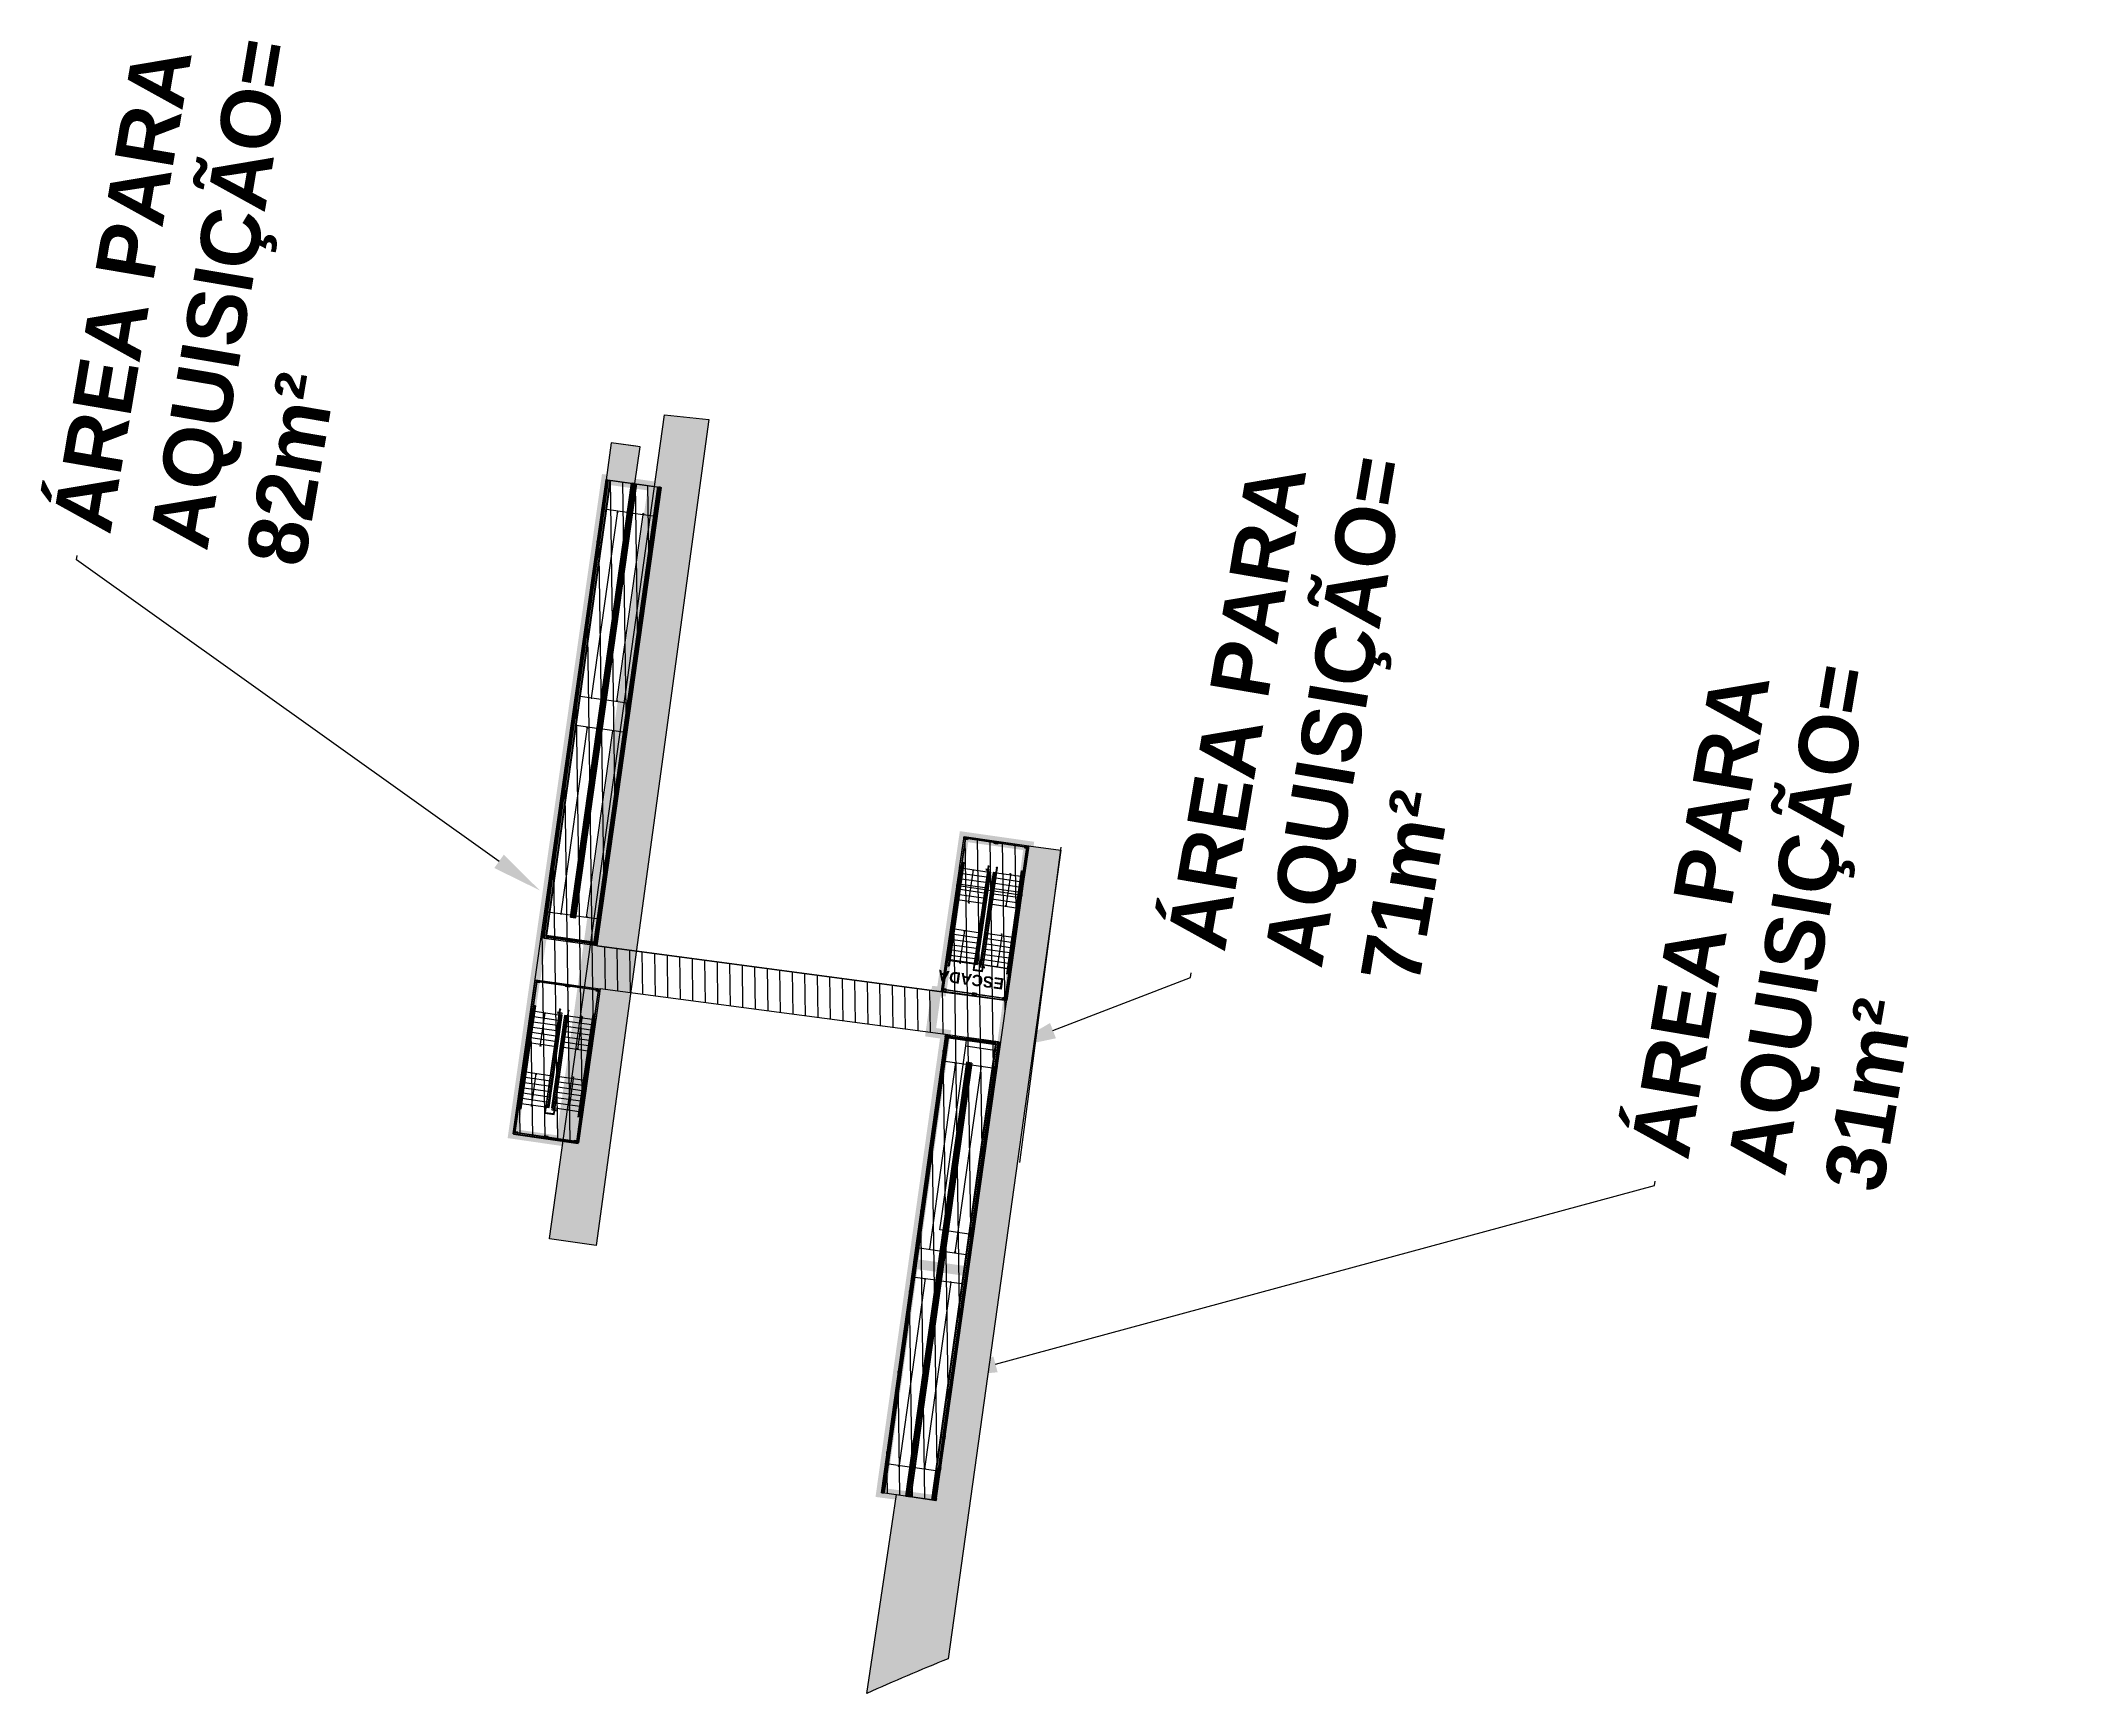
# Model space of a CAD drawing. Header units: metres. Extents: x 292198 to 326394, y 7397335 to 7462838.
# Drawn here: x 296205.5 to 296309.1, y 7457700.1 to 7457784.3 of the extents above; entities that cross this region are included whole.
import ezdxf
from ezdxf import colors
from ezdxf.entities.mleader import LeaderData, LeaderLine
from ezdxf.math import Vec2, Vec3

# ---------------------------------------------------------------- set-up
doc = ezdxf.new("R2010")
doc.units = ezdxf.units.M
doc.layers.get('0').update_dxf_attribs({"color": 5})
for name, color, linetype in [('_CALÇADA A CONSTRUIR', 9, 'Continuous'), ('_PASSARELA A CONSTRUIR', 230, 'Continuous'), ('_TEXTOS PASSARELAS', 2, 'Continuous'), ('_ÁREAA DE AQUISIÇÃO', 2, 'Continuous'), ('ARQ-ALV-BXA', 7, 'Continuous'), ('ARQ-AUX', 1, 'Continuous'), ('ARQ-AUX-02', 7, 'Continuous'), ('ARQ-TXT-QDA', 2, 'Continuous')]:
    doc.layers.add(name, color=color, linetype=linetype)
doc.styles.add('ARIAL', font='arial.ttf')
doc.styles.add('Cota', font='romans.shx')
doc.styles.get("Standard").update_dxf_attribs({"font": 'simplex.shx'})

# ---------------------------------------------------------------- blocks, each defined once
blk = doc.blocks.new('A$C0FA2317C')
at = {"layer": 'ARQ-AUX'}
h = blk.add_hatch(color=230, dxfattribs=at)
edge = h.paths.add_edge_path()
edge.add_arc((11.11, 2.02), 0.0136, 180, 540, ccw=False)
h = blk.add_hatch(color=230, dxfattribs=at)
edge = h.paths.add_edge_path()
edge.add_arc((22.21, 2.02), 0.0136, 180, 540, ccw=False)
h = blk.add_hatch(color=230, dxfattribs=at)
edge = h.paths.add_edge_path()
edge.add_arc((1.51, 0.71), 0.0136, 180, 540, ccw=False)
at = {"layer": 'ARQ-ALV-BXA', "color": 230, "ltscale": 5}
for p, q in [((1.6, 2.7), (0.01, 2.7)), ((3.2, 2.7), (1.61, 2.7)), ((22.2, 2.7), (3.21, 2.7)), ((23.56, 2.7), (22.21, 2.7)), ((23.56, 0), (23.56, 2.7)), ((23.56, 0), (23.56, 2.7)), ((1.6, 1.35), (0.01, 1.35)), ((3.2, 1.35), (1.61, 1.35)), ((22.2, 1.35), (3.21, 1.35)), ((21.87, 1.35), (3.23, 1.35)), ((23.56, 0), (0, 0))]:
    blk.add_line(p, q, dxfattribs=at)
at = {"layer": 'ARQ-ALV-BXA', "color": 230, "ltscale": 10}
for p, q in [((1.51, 1.53), (1.51, 2.6)), ((11.11, 1.53), (11.11, 2.6)), ((12.61, 1.53), (12.61, 2.6)), ((22.21, 1.53), (22.21, 2.6)), ((1.51, 0.18), (1.51, 1.25)), ((11.11, 0.18), (11.11, 1.25)), ((12.61, 0.18), (12.61, 1.25)), ((22.21, 0.18), (22.21, 1.25))]:
    blk.add_line(p, q, dxfattribs=at)
for points in [[(0, 2.6), (0, 1.53)], [(0, 1.25), (0, 0.18)], [(0, 0.03), (0, 0)]]:
    blk.add_lwpolyline(points, dxfattribs=at)
at = {"layer": 'ARQ-AUX', "color": 230}
for points in [[(0.1, 2.8), (0.1, 2.83), (0, 2.83), (0, 2.8)], [(0.01, 2.73), (0.1, 2.73), (0.1, 2.76)], [(1.61, 2.83), (1.5, 2.83), (1.5, 2.8)], [(1.5, 2.76), (1.5, 2.73), (1.6, 2.73)], [(1.7, 2.8), (1.7, 2.83), (1.61, 2.83)], [(1.61, 2.73), (1.7, 2.73), (1.7, 2.76)], [(3.21, 2.83), (3.1, 2.83), (3.1, 2.8)], [(3.1, 2.76), (3.1, 2.73), (3.2, 2.73)], [(3.3, 2.8), (3.3, 2.83), (3.21, 2.83)], [(3.21, 2.73), (3.3, 2.73), (3.3, 2.76)], [(22.21, 2.83), (22.11, 2.83), (22.11, 2.8)], [(22.11, 2.76), (22.11, 2.73), (22.2, 2.73)], [(22.31, 2.8), (22.31, 2.83), (22.21, 2.83)], [(22.21, 2.73), (22.31, 2.73), (22.31, 2.76)], [(23.53, 2.73), (23.53, 2.83), (23.43, 2.83), (23.43, 2.8)], [(23.43, 2.76), (23.43, 2.73), (23.53, 2.73)], [(23.46, 2.5), (23.43, 2.5), (23.43, 2.7), (23.53, 2.7), (23.53, 2.5), (23.5, 2.5)], [(0.1, 1.45), (0.1, 1.48), (0.01, 1.48)], [(0.01, 1.38), (0.1, 1.38), (0.1, 1.41)], [(1.6, 1.48), (1.5, 1.48), (1.5, 1.45)], [(1.5, 1.41), (1.5, 1.38), (1.6, 1.38)], [(1.57, 2.04), (1.51, 2.02)], [(11.11, 2.02), (1.51, 2.02)], [(1.57, 1.99), (1.51, 2.02)], [(1.7, 1.45), (1.7, 1.48), (1.61, 1.48)], [(1.61, 1.38), (1.7, 1.38), (1.7, 1.41)], [(3.2, 1.48), (3.1, 1.48), (3.1, 1.45)], [(3.1, 1.41), (3.1, 1.38), (3.2, 1.38)], [(3.3, 1.45), (3.3, 1.48), (3.21, 1.48)], [(3.21, 1.38), (3.3, 1.38), (3.3, 1.41)], [(12.67, 2.04), (12.6, 2.02)], [(12.67, 1.99), (12.6, 2.02)], [(22.21, 2.02), (12.61, 2.02)], [(22.2, 1.48), (22.11, 1.48), (22.11, 1.45)], [(22.11, 1.41), (22.11, 1.38), (22.2, 1.38)], [(23.43, 1.33), (23.43, 1.43), (23.46, 1.43)], [(23.46, 1.23), (23.43, 1.23), (23.43, 1.32)], [(23.5, 1.43), (23.53, 1.43), (23.53, 1.23), (23.5, 1.23)], [(0, 0.05), (0, 0.03), (0.1, 0.03), (0.1, 0.05)], [(0.1, 0.09), (0.1, 0.13), (0.01, 0.13)], [(1.6, 0.13), (1.5, 0.13), (1.5, 0.09)], [(1.5, 0.05), (1.5, 0.03), (1.61, 0.03)], [(11.11, 0.71), (1.51, 0.71)], [(1.7, 0.09), (1.7, 0.13), (1.61, 0.13)], [(1.61, 0.03), (1.7, 0.03), (1.7, 0.05)], [(3.2, 0.13), (3.1, 0.13), (3.1, 0.09)], [(3.1, 0.05), (3.1, 0.03), (3.21, 0.03)], [(3.3, 0.09), (3.3, 0.13), (3.21, 0.13)], [(3.21, 0.03), (3.3, 0.03), (3.3, 0.05)], [(11.05, 0.74), (11.11, 0.71)], [(11.05, 0.68), (11.11, 0.71)], [(22.21, 0.71), (12.61, 0.71)], [(22.2, 0.13), (22.11, 0.13), (22.11, 0.09)], [(22.11, 0.05), (22.11, 0.03), (22.21, 0.03)], [(22.15, 0.74), (22.21, 0.71)], [(22.15, 0.68), (22.21, 0.71)], [(22.31, 0.09), (22.31, 0.13), (22.21, 0.13)], [(22.21, 0.03), (22.31, 0.03), (22.31, 0.05)], [(23.43, 0.06), (23.43, 0), (23.53, 0), (23.53, 0.2), (23.5, 0.2)], [(23.46, 0.2), (23.43, 0.2), (23.43, 0.09)]]:
    blk.add_lwpolyline(points, dxfattribs=at)
for points in [[(0.01, 2.76), (0, 2.76), (0, 2.64), (0.01, 2.64)], [(1.61, 2.76), (1.6, 2.76), (1.6, 2.64), (1.61, 2.64)], [(3.21, 2.76), (3.2, 2.76), (3.2, 2.64), (3.21, 2.64)], [(22.21, 2.76), (22.2, 2.76), (22.2, 2.64), (22.21, 2.64)], [(0.01, 1.45), (0, 1.45), (0, 1.49), (0.01, 1.49)], [(0.01, 1.41), (0, 1.41), (0, 1.29), (0.01, 1.29)], [(1.61, 1.45), (1.6, 1.45), (1.6, 1.49), (1.61, 1.49)], [(1.61, 1.41), (1.6, 1.41), (1.6, 1.29), (1.61, 1.29)], [(3.21, 1.45), (3.2, 1.45), (3.2, 1.49), (3.21, 1.49)], [(3.21, 1.41), (3.2, 1.41), (3.2, 1.29), (3.21, 1.29)], [(22.21, 1.45), (22.2, 1.45), (22.2, 1.49), (22.21, 1.49)], [(22.21, 1.41), (22.2, 1.41), (22.2, 1.29), (22.21, 1.29)], [(23.42, 1.33), (23.46, 1.33), (23.46, 1.32), (23.42, 1.32)], [(0.01, 0.09), (0, 0.09), (0, 0.13), (0.01, 0.13)], [(1.61, 0.09), (1.6, 0.09), (1.6, 0.13), (1.61, 0.13)], [(3.21, 0.09), (3.2, 0.09), (3.2, 0.13), (3.21, 0.13)], [(22.21, 0.09), (22.2, 0.09), (22.2, 0.13), (22.21, 0.13)]]:
    blk.add_lwpolyline(points, close=True, dxfattribs=at)
for centre in [(11.11, 2.02), (22.21, 2.02), (1.51, 0.71)]:
    blk.add_circle(centre, 0.0136, dxfattribs=at)
at = {"layer": 'ARQ-AUX-02', "color": 230}
for p, q in [((0, 2.64), (23.42, 2.64)), ((0, 2.6), (23.38, 2.6)), ((23.42, 0.13), (23.42, 2.64)), ((23.46, 0.09), (23.46, 2.6)), ((23.5, 0.05), (23.5, 2.6)), ((22.3, 1.53), (0, 1.53)), ((22.25, 1.49), (0, 1.49)), ((22.25, 1.29), (0, 1.29)), ((22.3, 1.25), (0, 1.25)), ((22.25, 1.49), (22.25, 1.29)), ((22.3, 1.53), (22.3, 1.25)), ((0, 0.18), (23.38, 0.18)), ((0, 0.13), (23.42, 0.13))]:
    blk.add_line(p, q, dxfattribs=at)
for points in [[(0.01, 2.76), (0, 2.76), (0, 2.8), (0.01, 2.8)], [(1.61, 2.76), (1.6, 2.76), (1.6, 2.8), (1.61, 2.8)], [(3.21, 2.76), (3.2, 2.76), (3.2, 2.8), (3.21, 2.8)], [(22.21, 2.76), (22.2, 2.76), (22.2, 2.8), (22.21, 2.8)], [(23.46, 2.6), (23.46, 2.6), (23.5, 2.6), (23.5, 2.6)], [(23.53, 2.76), (23.53, 2.76), (23.53, 2.8), (23.53, 2.8)], [(0.01, 1.41), (0, 1.41), (0, 1.45), (0.01, 1.45)], [(1.61, 1.41), (1.6, 1.41), (1.6, 1.45), (1.61, 1.45)], [(3.21, 1.41), (3.2, 1.41), (3.2, 1.45), (3.21, 1.45)], [(22.21, 1.41), (22.2, 1.41), (22.2, 1.45), (22.21, 1.45)], [(23.46, 1.33), (23.46, 1.32), (23.5, 1.32), (23.5, 1.33)], [(0.01, 0.05), (0, 0.05), (0, 0.09), (0.01, 0.09)], [(1.61, 0.05), (1.6, 0.05), (1.6, 0.09), (1.61, 0.09)], [(3.21, 0.05), (3.2, 0.05), (3.2, 0.09), (3.21, 0.09)], [(22.21, 0.05), (22.2, 0.05), (22.2, 0.09), (22.21, 0.09)], [(23.46, 0.1), (23.46, 0.1), (23.5, 0.1), (23.5, 0.1)], [(23.5, 0.1), (23.5, 0.1), (23.5, 0.06), (23.5, 0.06)]]:
    blk.add_lwpolyline(points, close=True, dxfattribs=at)
for points in [[(0.01, 2.8), (23.53, 2.8)], [(0.01, 2.76), (23.53, 2.76)], [(23.38, 2.6), (23.38, 0.18)], [(23.42, 2.64), (23.42, 0.13)], [(0.01, 1.45), (22.2, 1.45)], [(22.2, 1.41), (0.01, 1.41)], [(23.46, 0.09), (0.01, 0.09)], [(0.01, 0.05), (23.5, 0.05)]]:
    blk.add_lwpolyline(points, dxfattribs=at)
at = {"layer": 'ARQ-TXT-QDA', "color": 230, "insert": (1.48, 0.74), "char_height": 0.06, "attachment_point": 3, "rotation": 0, "style": 'Cota'}
blk.add_mtext_dynamic_manual_height_columns('S', width=0.2059, gutter_width=1, heights=[0], dxfattribs=at)
blk = doc.blocks.new('A$C2B945DDC')
at = {"layer": 'ARQ-AUX'}
h = blk.add_hatch(color=230, dxfattribs=at)
edge = h.paths.add_edge_path()
edge.add_arc((3.22, 2.62), 0.0136, 360, 720, ccw=False)
h = blk.add_hatch(color=230, dxfattribs=at)
edge = h.paths.add_edge_path()
edge.add_arc((6.34, 2.62), 0.0136, 360, 720, ccw=False)
h = blk.add_hatch(color=230, dxfattribs=at)
edge = h.paths.add_edge_path()
edge.add_arc((1.6, 0.72), 0.0136, 180, 540, ccw=False)
h = blk.add_hatch(color=230, dxfattribs=at)
edge = h.paths.add_edge_path()
edge.add_arc((4.72, 0.72), 0.0136, 180, 540, ccw=False)
at = {"color": 230, "ltscale": 20}
for centre, start, end in [((1.32, 3.18), 89.987, 270.013), ((6.62, 3.18), 269.987, 90.013), ((1.32, 1.89), 89.987, 270.013), ((1.32, 1.45), 89.987, 270.013), ((1.32, 0.17), 89.987, 270.013)]:
    blk.add_arc(centre, 0.0222, start, end, dxfattribs=at)
at = {"layer": 'ARQ-ALV-BXA', "color": 230, "ltscale": 10}
for points in [[(1.6, 3.33), (0, 3.33), (0, 0.01), (1.6, 0.01)], [(1.6, 3.33), (6.34, 3.33), (6.34, 3.2)], [(1.6, 3.33), (1.6, 3.2)], [(1.6, 3.15), (1.6, 1.91)], [(1.87, 3.33), (1.87, 3.27)], [(1.87, 3.25), (1.87, 3.2)], [(1.87, 3.15), (1.87, 1.91)], [(2.14, 3.33), (2.14, 3.27)], [(2.14, 3.25), (2.14, 3.2)], [(2.14, 3.15), (2.14, 1.91)], [(2.41, 3.33), (2.41, 3.27)], [(2.41, 3.25), (2.41, 3.2)], [(2.41, 3.15), (2.41, 1.91)], [(2.68, 3.33), (2.68, 3.27)], [(2.68, 3.25), (2.68, 3.2)], [(2.68, 3.15), (2.68, 1.91)], [(2.95, 3.33), (2.95, 3.27)], [(2.95, 3.25), (2.95, 3.2)], [(2.95, 3.15), (2.95, 1.91)], [(3.22, 3.33), (3.22, 1.91)], [(4.72, 3.33), (4.72, 3.2)], [(4.72, 3.15), (4.72, 1.91)], [(4.99, 3.33), (4.99, 3.27)], [(4.99, 3.25), (4.99, 3.2)], [(4.99, 3.15), (4.99, 1.73)], [(5.26, 3.33), (5.26, 3.27)], [(5.26, 3.25), (5.26, 3.2)], [(5.26, 3.15), (5.26, 1.91)], [(5.53, 3.33), (5.53, 3.27)], [(5.53, 3.25), (5.53, 3.2)], [(5.53, 3.15), (5.53, 1.91)], [(5.8, 3.33), (5.8, 3.27)], [(5.8, 3.25), (5.8, 3.2)], [(5.8, 3.15), (5.8, 1.91)], [(6.07, 3.33), (6.07, 3.27)], [(6.07, 3.25), (6.07, 3.2)], [(6.07, 3.15), (6.07, 1.91)], [(6.34, 3.15), (6.34, 1.91)], [(1.6, 1.87), (1.6, 1.73)], [(6.34, 1.73), (1.6, 1.73)], [(1.6, 1.47), (1.6, 1.61)], [(1.6, 1.61), (6.34, 1.61)], [(1.6, 0.19), (1.6, 1.43)], [(1.87, 1.87), (1.87, 1.82)], [(1.87, 1.8), (1.87, 1.73)], [(1.87, 1.54), (1.87, 1.61)], [(1.87, 1.47), (1.87, 1.52)], [(1.87, 0.19), (1.87, 1.43)], [(2.14, 1.87), (2.14, 1.82)], [(2.14, 1.8), (2.14, 1.73)], [(2.14, 1.54), (2.14, 1.61)], [(2.14, 1.47), (2.14, 1.52)], [(2.14, 0.19), (2.14, 1.43)], [(2.41, 1.87), (2.41, 1.82)], [(2.41, 1.8), (2.41, 1.73)], [(2.41, 1.54), (2.41, 1.61)], [(2.41, 1.47), (2.41, 1.52)], [(2.41, 0.19), (2.41, 1.43)], [(2.68, 1.87), (2.68, 1.82)], [(2.68, 1.8), (2.68, 1.73)], [(2.68, 1.54), (2.68, 1.61)], [(2.68, 1.47), (2.68, 1.52)], [(2.68, 0.19), (2.68, 1.43)], [(2.95, 1.87), (2.95, 1.82)], [(2.95, 1.8), (2.95, 1.73)], [(2.95, 0.19), (2.95, 1.61)], [(3.22, 1.87), (3.22, 1.73)], [(3.22, 1.47), (3.22, 1.61)], [(3.22, 0.19), (3.22, 1.43)], [(4.72, 1.87), (4.72, 1.73)], [(4.72, 1.47), (4.72, 1.61)], [(4.72, 0.01), (4.72, 1.43)], [(4.99, 1.54), (4.99, 1.61)], [(4.99, 1.47), (4.99, 1.52)], [(4.99, 0.19), (4.99, 1.43)], [(5.26, 1.87), (5.26, 1.82)], [(5.26, 1.8), (5.26, 1.73)], [(5.26, 1.54), (5.26, 1.61)], [(5.26, 1.47), (5.26, 1.52)], [(5.26, 0.19), (5.26, 1.43)], [(5.53, 1.87), (5.53, 1.82)], [(5.53, 1.8), (5.53, 1.73)], [(5.53, 1.54), (5.53, 1.61)], [(5.53, 1.47), (5.53, 1.52)], [(5.53, 0.19), (5.53, 1.43)], [(5.8, 1.87), (5.8, 1.82)], [(5.8, 1.8), (5.8, 1.73)], [(5.8, 1.54), (5.8, 1.61)], [(5.8, 1.47), (5.8, 1.52)], [(5.8, 0.19), (5.8, 1.43)], [(6.07, 1.87), (6.07, 1.82)], [(6.07, 1.8), (6.07, 1.73)], [(6.07, 1.54), (6.07, 1.61)], [(6.07, 1.47), (6.07, 1.52)], [(6.07, 0.19), (6.07, 1.43)], [(6.34, 1.87), (6.34, 1.73)], [(6.34, 1.47), (6.34, 1.61)], [(6.34, 0.19), (6.34, 1.43)], [(6.34, 0.01), (1.6, 0.01), (1.6, 0.14)], [(1.87, 0.09), (1.87, 0.14)], [(1.87, 0.01), (1.87, 0.07)], [(2.14, 0.09), (2.14, 0.14)], [(2.14, 0.01), (2.14, 0.07)], [(2.41, 0.09), (2.41, 0.14)], [(2.41, 0.01), (2.41, 0.07)], [(2.68, 0.09), (2.68, 0.14)], [(2.68, 0.01), (2.68, 0.07)], [(2.95, 0.09), (2.95, 0.14)], [(2.95, 0.01), (2.95, 0.07)], [(3.22, 0.01), (3.22, 0.14)], [(4.99, 0.09), (4.99, 0.14)], [(4.99, 0.01), (4.99, 0.07)], [(5.26, 0.09), (5.26, 0.14)], [(5.26, 0.01), (5.26, 0.07)], [(5.53, 0.09), (5.53, 0.14)], [(5.53, 0.01), (5.53, 0.07)], [(5.8, 0.09), (5.8, 0.14)], [(5.8, 0.01), (5.8, 0.07)], [(6.07, 0.09), (6.07, 0.14)], [(6.07, 0.01), (6.07, 0.07)], [(6.34, 0.01), (6.34, 0.14)]]:
    blk.add_lwpolyline(points, dxfattribs=at)
at = {"layer": 'ARQ-AUX', "color": 230}
for points in [[(0.1, 3.13), (0.13, 3.13), (0.13, 3.33), (0.03, 3.33), (0.03, 3.13), (0.06, 3.13)], [(1.6, 3.27), (1.6, 3.27), (1.6, 3.31), (1.5, 3.31), (1.5, 3.21), (1.59, 3.21)], [(1.6, 3.21), (1.6, 3.21)], [(3.22, 3.27), (3.22, 3.27), (3.22, 3.31), (3.12, 3.31), (3.12, 3.27)], [(3.12, 3.25), (3.12, 3.21), (3.21, 3.21)], [(4.72, 3.27), (4.72, 3.27), (4.72, 3.31), (4.62, 3.31), (4.62, 3.27)], [(4.62, 3.25), (4.62, 3.21), (4.71, 3.21)], [(6.34, 3.27), (6.34, 3.27), (6.34, 3.31), (6.24, 3.31), (6.24, 3.27)], [(6.24, 3.25), (6.24, 3.21), (6.33, 3.21)], [(7.84, 3.13), (7.81, 3.13), (7.81, 3.33), (7.91, 3.33), (7.91, 3.13), (7.88, 3.13)], [(1.66, 2.65), (1.6, 2.62)], [(3.22, 2.62), (1.6, 2.62)], [(1.66, 2.6), (1.6, 2.62)], [(4.78, 2.65), (4.72, 2.62)], [(6.34, 2.62), (4.72, 2.62)], [(4.78, 2.6), (4.72, 2.62)], [(0.07, 1.77), (0.03, 1.77), (0.03, 1.57), (0.07, 1.57)], [(0.13, 1.68), (0.13, 1.77), (0.09, 1.77)], [(0.09, 1.57), (0.13, 1.57), (0.13, 1.67)], [(1.6, 1.8), (1.6, 1.8), (1.6, 1.76), (1.5, 1.76), (1.5, 1.86), (1.59, 1.86)], [(1.6, 1.54), (1.6, 1.54), (1.6, 1.58), (1.7, 1.58), (1.7, 1.54)], [(1.7, 1.52), (1.7, 1.48), (1.61, 1.48)], [(3.12, 1.82), (3.12, 1.86), (3.21, 1.86)], [(3.22, 1.8), (3.22, 1.8), (3.22, 1.76), (3.12, 1.76), (3.12, 1.8)], [(3.22, 1.54), (3.22, 1.54), (3.22, 1.58), (3.32, 1.58), (3.32, 1.54)], [(3.32, 1.52), (3.32, 1.48), (3.23, 1.48)], [(4.62, 1.82), (4.62, 1.86), (4.71, 1.86)], [(4.72, 1.8), (4.72, 1.8), (4.72, 1.76), (4.62, 1.76), (4.62, 1.8)], [(4.72, 1.54), (4.72, 1.54), (4.72, 1.58), (4.82, 1.58), (4.82, 1.54)], [(4.82, 1.52), (4.82, 1.48), (4.73, 1.48)], [(6.24, 1.82), (6.24, 1.86), (6.33, 1.86)], [(6.34, 1.8), (6.34, 1.8), (6.34, 1.76), (6.24, 1.76), (6.24, 1.8)], [(6.34, 1.54), (6.34, 1.54), (6.34, 1.58), (6.44, 1.58), (6.44, 1.48), (6.35, 1.48)], [(7.81, 1.68), (7.81, 1.77), (7.85, 1.77)], [(7.85, 1.57), (7.81, 1.57), (7.81, 1.67)], [(7.87, 1.77), (7.91, 1.77), (7.91, 1.57), (7.87, 1.57)], [(0.13, 0.07), (0.13, 0.01), (0.03, 0.01), (0.03, 0.21), (0.07, 0.21)], [(0.09, 0.21), (0.13, 0.21), (0.13, 0.09)], [(1.6, 0.72), (3.22, 0.72)], [(1.6, 0.07), (1.6, 0.07), (1.6, 0.03), (1.7, 0.03), (1.7, 0.07)], [(1.7, 0.09), (1.7, 0.13), (1.61, 0.13)], [(3.16, 0.75), (3.22, 0.72)], [(3.16, 0.69), (3.22, 0.72)], [(3.22, 0.07), (3.22, 0.07), (3.22, 0.03), (3.32, 0.03), (3.32, 0.07)], [(3.32, 0.09), (3.32, 0.13), (3.23, 0.13)], [(4.72, 0.72), (6.34, 0.72)], [(4.72, 0.07), (4.72, 0.07), (4.72, 0.03), (4.82, 0.03), (4.82, 0.07)], [(4.82, 0.09), (4.82, 0.13), (4.73, 0.13)], [(6.28, 0.75), (6.34, 0.72)], [(6.28, 0.69), (6.34, 0.72)], [(6.34, 0.07), (6.34, 0.07), (6.34, 0.03), (6.44, 0.03), (6.44, 0.13), (6.35, 0.13)], [(6.34, 0.13), (6.34, 0.13)], [(7.81, 0.07), (7.81, 0.01), (7.91, 0.01), (7.91, 0.21), (7.87, 0.21)], [(7.85, 0.21), (7.81, 0.21), (7.81, 0.09)]]:
    blk.add_lwpolyline(points, dxfattribs=at)
for points in [[(1.59, 3.2), (1.59, 3.25), (1.6, 3.25), (1.6, 3.2)], [(3.21, 3.2), (3.21, 3.25), (3.22, 3.25), (3.22, 3.2)], [(4.71, 3.2), (4.71, 3.25), (4.72, 3.25), (4.72, 3.2)], [(6.33, 3.2), (6.33, 3.25), (6.34, 3.25), (6.34, 3.2)], [(0.14, 1.68), (0.1, 1.68), (0.1, 1.67), (0.14, 1.67)], [(1.59, 1.87), (1.59, 1.82), (1.6, 1.82), (1.6, 1.87)], [(1.61, 1.47), (1.61, 1.52), (1.6, 1.52), (1.6, 1.47)], [(3.21, 1.87), (3.21, 1.82), (3.22, 1.82), (3.22, 1.87)], [(3.23, 1.47), (3.23, 1.52), (3.22, 1.52), (3.22, 1.47)], [(4.71, 1.87), (4.71, 1.82), (4.72, 1.82), (4.72, 1.87)], [(4.73, 1.47), (4.73, 1.52), (4.72, 1.52), (4.72, 1.47)], [(6.33, 1.87), (6.33, 1.82), (6.34, 1.82), (6.34, 1.87)], [(6.35, 1.47), (6.35, 1.52), (6.34, 1.52), (6.34, 1.47)], [(7.8, 1.68), (7.84, 1.68), (7.84, 1.67), (7.8, 1.67)], [(1.61, 0.14), (1.61, 0.09), (1.6, 0.09), (1.6, 0.14)], [(3.23, 0.14), (3.23, 0.09), (3.22, 0.09), (3.22, 0.14)], [(4.73, 0.14), (4.73, 0.09), (4.72, 0.09), (4.72, 0.14)], [(6.35, 0.14), (6.35, 0.09), (6.34, 0.09), (6.34, 0.14)]]:
    blk.add_lwpolyline(points, close=True, dxfattribs=at)
for centre in [(3.22, 2.62), (6.34, 2.62), (1.6, 0.72), (4.72, 0.72)]:
    blk.add_circle(centre, 0.0136, dxfattribs=at)
at = {"layer": 'ARQ-AUX-02', "color": 230}
for p, q in [((0.07, 3.27), (7.87, 3.27)), ((0.07, 0.07), (0.07, 3.24)), ((0.09, 3.25), (6.34, 3.25)), ((0.09, 0.09), (0.09, 3.24)), ((1.32, 3.2), (6.62, 3.2)), ((1.32, 3.15), (6.62, 3.15)), ((7.85, 0.09), (7.85, 3.24)), ((7.87, 0.07), (7.87, 3.24)), ((1.6, 1.82), (6.34, 1.82)), ((1.6, 1.8), (6.34, 1.8)), ((6.34, 1.54), (1.6, 1.54)), ((6.34, 1.52), (1.6, 1.52)), ((6.34, 0.09), (0.07, 0.09)), ((6.34, 0.07), (0.07, 0.07)), ((6.62, 0.19), (1.32, 0.19)), ((6.62, 0.14), (1.32, 0.14))]:
    blk.add_line(p, q, dxfattribs=at)
for points in [[(0.07, 3.25), (0.07, 3.25), (0.07, 3.27), (0.07, 3.27)], [(0.09, 3.25), (0.09, 3.24), (0.07, 3.24), (0.07, 3.25)], [(1.6, 3.25), (1.59, 3.25), (1.59, 3.27), (1.6, 3.27)], [(3.22, 3.25), (3.21, 3.25), (3.21, 3.27), (3.22, 3.27)], [(4.72, 3.25), (4.71, 3.25), (4.71, 3.27), (4.72, 3.27)], [(6.34, 3.25), (6.33, 3.25), (6.33, 3.27), (6.34, 3.27)], [(7.85, 3.25), (7.85, 3.24), (7.87, 3.24), (7.87, 3.25)], [(7.87, 3.25), (7.87, 3.25), (7.87, 3.27), (7.87, 3.27)], [(0.1, 1.68), (0.1, 1.67), (0.06, 1.67), (0.06, 1.68)], [(1.6, 1.82), (1.59, 1.82), (1.59, 1.8), (1.6, 1.8)], [(1.6, 1.52), (1.61, 1.52), (1.61, 1.54), (1.6, 1.54)], [(3.22, 1.82), (3.21, 1.82), (3.21, 1.8), (3.22, 1.8)], [(3.22, 1.52), (3.23, 1.52), (3.23, 1.54), (3.22, 1.54)], [(4.72, 1.82), (4.71, 1.82), (4.71, 1.8), (4.72, 1.8)], [(4.72, 1.52), (4.73, 1.52), (4.73, 1.54), (4.72, 1.54)], [(6.34, 1.82), (6.33, 1.82), (6.33, 1.8), (6.34, 1.8)], [(6.34, 1.52), (6.35, 1.52), (6.35, 1.54), (6.34, 1.54)], [(7.84, 1.68), (7.84, 1.67), (7.88, 1.67), (7.88, 1.68)], [(0.09, 0.09), (0.09, 0.1), (0.07, 0.1), (0.07, 0.09)], [(0.07, 0.09), (0.07, 0.09), (0.07, 0.07), (0.07, 0.07)], [(1.6, 0.09), (1.61, 0.09), (1.61, 0.07), (1.6, 0.07)], [(3.22, 0.09), (3.23, 0.09), (3.23, 0.07), (3.22, 0.07)], [(4.72, 0.09), (4.73, 0.09), (4.73, 0.07), (4.72, 0.07)], [(6.34, 0.09), (6.35, 0.09), (6.35, 0.07), (6.34, 0.07)], [(7.85, 0.09), (7.85, 0.1), (7.87, 0.1), (7.87, 0.09)], [(7.87, 0.09), (7.87, 0.09), (7.87, 0.07), (7.87, 0.07)]]:
    blk.add_lwpolyline(points, close=True, dxfattribs=at)
for points in [[(6.34, 3.33), (7.94, 3.33), (7.94, 0.01), (6.34, 0.01)], [(1.32, 1.91), (6.66, 1.91), (6.66, 1.43), (1.32, 1.43)], [(6.62, 1.87), (1.32, 1.87)], [(1.32, 1.47), (6.62, 1.47)], [(6.62, 1.87), (6.62, 1.47)], [(7.85, 0.09), (6.35, 0.09)], [(6.35, 0.07), (7.87, 0.07)]]:
    blk.add_lwpolyline(points, dxfattribs=at)
at = {"layer": 'ARQ-TXT-QDA', "color": 230, "char_height": 0.06, "width": 2.6686, "attachment_point": 3, "style": 'Cota'}
for insert, rotation in [((3.27, 2.58), 180), ((6.37, 2.59), 180), ((1.57, 0.75), 0), ((4.67, 0.76), 0)]:
    blk.add_mtext('S', dxfattribs=dict(at, insert=insert, rotation=rotation))
at = {"layer": 'ARQ-TXT-QDA', "color": 230, "char_height": 0.06, "attachment_point": 3, "style": 'Cota'}
for insert, rotation in [((1.45, 1.94), 180), ((6.49, 1.4), 0)]:
    blk.add_mtext_dynamic_manual_height_columns('14', width=0.2059, gutter_width=1, heights=[0], dxfattribs=dict(at, insert=insert, rotation=rotation))

msp = doc.modelspace()

# ---------------------------------------------------------------- hatches: boundary and pattern name
at = {"layer": '_CALÇADA A CONSTRUIR'}
h = msp.add_hatch(color=9, dxfattribs=at)
h.dxf.hatch_style = 1
h.paths.add_polyline_path([(296231.43, 7457723.3), (296237.28, 7457765.22), (296239.53, 7457764.99), (296233.81, 7457722.95), (296231.43, 7457723.28)])
h = msp.add_hatch(color=9, dxfattribs=at)
h.dxf.hatch_style = 1
h.paths.add_polyline_path([(296235.82, 7457763.62), (296234.56, 7457763.79), (296234.31, 7457761.92), (296235.77, 7457761.72), (296236.04, 7457763.59)])
h = msp.add_hatch(color=9, dxfattribs=at)
h.dxf.hatch_style = 1
edge = h.paths.add_edge_path()
edge.add_line((296255.81, 7457743.28), (296257.44, 7457743.06))
edge.add_line((296257.44, 7457743.06), (296251.71, 7457701.91))
edge.add_arc((296301.82, 7457579.53), 132.25, 112.2677, 114.2175)
edge.add_line((296247.57, 7457700.14), (296248.86, 7457708.77))
edge.add_line((296248.86, 7457708.77), (296249.08, 7457710.26))
edge.add_line((296249.08, 7457710.26), (296249.64, 7457710.18))
edge.add_line((296249.64, 7457710.18), (296251.1, 7457709.97))
edge.add_line((296251.1, 7457709.97), (296255.81, 7457743.28))
at = {"layer": '_PASSARELA A CONSTRUIR', "ltscale": 0.1, "transparency": 33554687}
h = msp.add_hatch(dxfattribs=at)
h.set_pattern_fill('ANSI31', color=256, scale=0.2, angle=45.8473)
h.set_pattern_definition([(90.84725665, (110757.1138, -3646.58705), (-0.63493057426, -0.00938966831), [])])
h.paths.add_polyline_path([(296251.1, 7457709.97), (296255.81, 7457743.28), (296252.52, 7457743.75), (296251.38, 7457735.88), (296233.83, 7457738.2), (296237.11, 7457761.53), (296234.31, 7457761.92), (296229.58, 7457728.62), (296232.9, 7457728.17), (296234.01, 7457736), (296251.58, 7457733.69), (296248.3, 7457710.37)])

# ---------------------------------------------------------------- linework, layer by layer
at = {"layer": '_CALÇADA A CONSTRUIR', "color": 9}
msp.add_line((296255.36, 7457727.16), (296257.46, 7457743.22), dxfattribs=at)
at = {"layer": '_CALÇADA A CONSTRUIR', "color": 9, "flags": 128}
for points in [[(296231.43, 7457723.3), (296237.28, 7457765.22), (296239.53, 7457764.99), (296233.81, 7457722.95), (296231.43, 7457723.28)], [(296236.04, 7457763.59), (296234.56, 7457763.79), (296234.31, 7457761.92), (296235.77, 7457761.72), (296236.04, 7457763.59)]]:
    msp.add_lwpolyline(points, close=True, dxfattribs=at)
at = {"layer": '_CALÇADA A CONSTRUIR', "color": 9}
msp.add_lwpolyline([(296235.82, 7457763.62), (296234.56, 7457763.79), (296234.31, 7457761.92), (296235.77, 7457761.72), (296236.04, 7457763.59)], close=True, dxfattribs=at)
at = {"layer": '_CALÇADA A CONSTRUIR', "color": 9, "flags": 128}
msp.add_lwpolyline([(296255.81, 7457743.28), (296257.44, 7457743.06), (296251.71, 7457701.91, 0.008508), (296247.57, 7457700.14), (296248.86, 7457708.77), (296249.08, 7457710.26), (296249.64, 7457710.18), (296249.64, 7457710.18), (296249.64, 7457710.18), (296249.64, 7457710.18), (296251.1, 7457709.97), (296255.81, 7457743.28)], format="xyb", dxfattribs=at)
at = {"layer": '_PASSARELA A CONSTRUIR'}
msp.add_line((296252.61, 7457733.1), (296254.19, 7457732.87), dxfattribs=at)
at = {"layer": '_PASSARELA A CONSTRUIR', "ltscale": 0.1, "transparency": 33554687, "flags": 128}
for points in [[(296251.58, 7457733.69), (296234.01, 7457736), (296232.9, 7457728.17), (296229.58, 7457728.62), (296234.31, 7457761.92)], [(296234.31, 7457761.92), (296237.11, 7457761.53), (296233.83, 7457738.2), (296254.7, 7457735.41)]]:
    msp.add_lwpolyline(points, dxfattribs=at)
at = {"layer": '_PASSARELA A CONSTRUIR'}
for points in [[(296254.7, 7457735.41), (296251.38, 7457735.88), (296252.52, 7457743.75), (296255.81, 7457743.28), (296254.7, 7457735.41)], [(296255.5, 7457740.75), (296252.12, 7457741.26)], [(296253.17, 7457737.26), (296253.73, 7457741.02)], [(296253.34, 7457737.24), (296253.9, 7457741)], [(296254.93, 7457737), (296251.61, 7457737.51)]]:
    msp.add_lwpolyline(points, dxfattribs=at)
msp.add_lwpolyline([(296252.88, 7457723.51), (296251.29, 7457723.74), (296251.36, 7457724.19), (296252.61, 7457733.1), (296252.67, 7457733.54), (296254.25, 7457733.32), (296254.19, 7457732.87), (296252.94, 7457723.96)], close=True, dxfattribs=at)
at = {"layer": '_ÁREAA DE AQUISIÇÃO', "const_width": 0.5, "flags": 128}
for points in [[(296232.01, 7457728.27), (296236.69, 7457761.59), (296234.31, 7457761.93), (296229.58, 7457728.62), (296232.01, 7457728.27)], [(296250.82, 7457733.8), (296251.11, 7457735.89), (296251.38, 7457735.88), (296252.52, 7457743.75), (296255.81, 7457743.28), (296252.91, 7457721.6), (296249.94, 7457722.02), (296251.58, 7457733.69), (296250.82, 7457733.8)], [(296231.03, 7457738.59), (296230.71, 7457736.45)], [(296249.94, 7457722.02), (296248.3, 7457710.36), (296251.1, 7457709.98), (296252.91, 7457721.6), (296249.94, 7457722.02)]]:
    msp.add_lwpolyline(points, dxfattribs=at)
at = {"layer": '_ÁREAA DE AQUISIÇÃO', "const_width": 0.5}
msp.add_lwpolyline([(296232.89, 7457728.14), (296229.58, 7457728.62)], dxfattribs=at)
at = {"layer": 'ARQ-ALV-BXA', "color": 2, "ltscale": 10}
msp.add_lwpolyline([(296254.7, 7457735.41), (296233.83, 7457738.2)], dxfattribs=at)

# ---------------------------------------------------------------- block references
for name, p, xscale, rotation in [('A$C0FA2317C', (296237.11, 7457761.53), -0.9999999999999866, 82.00234768758973), ('A$C2B945DDC', (296255.82, 7457743.28), -1, 81.84721252492173), ('A$C2B945DDC', (296234.02, 7457736), -1, 81.84721252492173), ('A$C0FA2317C', (296248.3, 7457710.36), -1, 262.0023476875897)]:
    msp.add_blockref(name, p, dxfattribs=dict(xscale=xscale, rotation=rotation))

# ---------------------------------------------------------------- texts
at = {"color": 1, "insert": (296254.58, 7457736.54), "char_height": 0.5726, "attachment_point": 7, "rotation": 172.3782}
msp.add_mtext_dynamic_manual_height_columns('{\\fArial|b1|i0|c0|p34;ESCADA}', width=12.2713, gutter_width=45441.53, heights=[0], dxfattribs=at)

# ---------------------------------------------------------------- leaders
at = {"layer": '_TEXTOS PASSARELAS'}
ml = msp.add_multileader_mtext('Standard', dxfattribs=at)
ml.set_content('{\\fArial|b1|i0|c0|p34;ÁREA PARA\\PAQUISIÇÃO=\\P82m²}', color=256, style='ARIAL')
ml.set_leader_properties()
ml.build(insert=Vec2(0, 0))
ml.multileader.update_dxf_attribs({"text_right_attachment_type": 6, "dogleg_length": 0.54, "arrow_head_size": 2.54})
ctx = ml.context
ctx.base_point, ctx.char_height, ctx.arrow_head_size, ctx.landing_gap_size, ctx.plane_origin, ctx.plane_x_axis, ctx.plane_y_axis = Vec3(296207.4, 7457758.06), 3, 2.54, 1.27, Vec3(296229.03, 7457760.93), Vec3(0.167433, 0.985883), Vec3(-0.985883, 0.167433)
ctx.right_attachment = 6
notes = []
notes.append((ctx, [(0, (1, 1, 0), (296207.36, 7457757.84), (0.167433, 0.985883), 0.229, [(0, [(296230.93, 7457741.02)], 0, [])])]))
ctx.mtext.insert, ctx.mtext.text_direction, ctx.mtext.rotation, ctx.mtext.flow_direction = Vec3(296206.11, 7457759.57), Vec3(0.167433, 0.985883), 1.402571, 5
ml = msp.add_multileader_mtext('Standard', dxfattribs=at)
ml.set_content('{\\fArial|b1|i0|c0|p34;ÁREA PARA\\PAQUISIÇÃO=\\P71m²}', color=256, style='ARIAL')
ml.set_leader_properties()
ml.build(insert=Vec2(0, 0))
ml.multileader.update_dxf_attribs({"text_right_attachment_type": 6, "dogleg_length": 0.229, "arrow_head_size": 2.54})
ctx = ml.context
ctx.base_point, ctx.char_height, ctx.arrow_head_size, ctx.landing_gap_size, ctx.plane_origin, ctx.plane_x_axis, ctx.plane_y_axis = Vec3(296264.08, 7457736.82), 3, 2.54, 1.27, Vec3(296273.43, 7457753.79), Vec3(0.167433, 0.985883), Vec3(-0.985883, 0.167433)
ctx.right_attachment = 6
notes.append((ctx, [(0, (1, 1, 0), (296264.04, 7457736.59), (0.167433, 0.985883), 0.229, [(0, [(296254.68, 7457732.96)], 0, [])])]))
ctx.mtext.insert, ctx.mtext.text_direction, ctx.mtext.rotation, ctx.mtext.flow_direction = Vec3(296262.82, 7457738.32), Vec3(0.167433, 0.985883), 1.402571, 5
ml = msp.add_multileader_mtext('Standard', dxfattribs=at)
ml.set_content('{\\fArial|b1|i0|c0|p34;ÁREA PARA\\PAQUISIÇÃO=\\P31m²}', color=256, style='ARIAL')
ml.set_leader_properties()
ml.build(insert=Vec2(0, 0))
ml.multileader.update_dxf_attribs({"text_right_attachment_type": 6, "dogleg_length": 0.229, "arrow_head_size": 2.54})
ctx = ml.context
ctx.base_point, ctx.char_height, ctx.arrow_head_size, ctx.landing_gap_size, ctx.plane_origin, ctx.plane_x_axis, ctx.plane_y_axis = Vec3(296287.69, 7457726.22), 3, 2.54, 1.27, Vec3(296270.42, 7457737.06), Vec3(0.167433, 0.985883), Vec3(-0.985883, 0.167433)
ctx.right_attachment = 6
notes.append((ctx, [(0, (1, 1, 0), (296287.65, 7457725.99), (0.167433, 0.985883), 0.229, [(0, [(296251.67, 7457716.23)], 0, [])])]))
ctx.mtext.insert, ctx.mtext.text_direction, ctx.mtext.rotation, ctx.mtext.flow_direction = Vec3(296286.4, 7457727.73), Vec3(0.167433, 0.985883), 1.402571, 5
for ctx, leaders in notes:
    for number, flags, end, landing, length, lines in leaders:
        leader = LeaderData()
        leader.index, (leader.has_last_leader_line, leader.has_dogleg_vector, leader.attachment_direction) = number, flags
        leader.last_leader_point, leader.dogleg_vector, leader.dogleg_length = Vec3(end), Vec3(landing), length
        for number, points, colour, breaks in lines:
            line = LeaderLine()
            line.index, line.vertices, line.color, line.breaks = number, Vec3.list(points), colors.encode_raw_color(colour), breaks
            leader.lines.append(line)
        ctx.leaders.append(leader)

doc.saveas('drawing.dxf')
